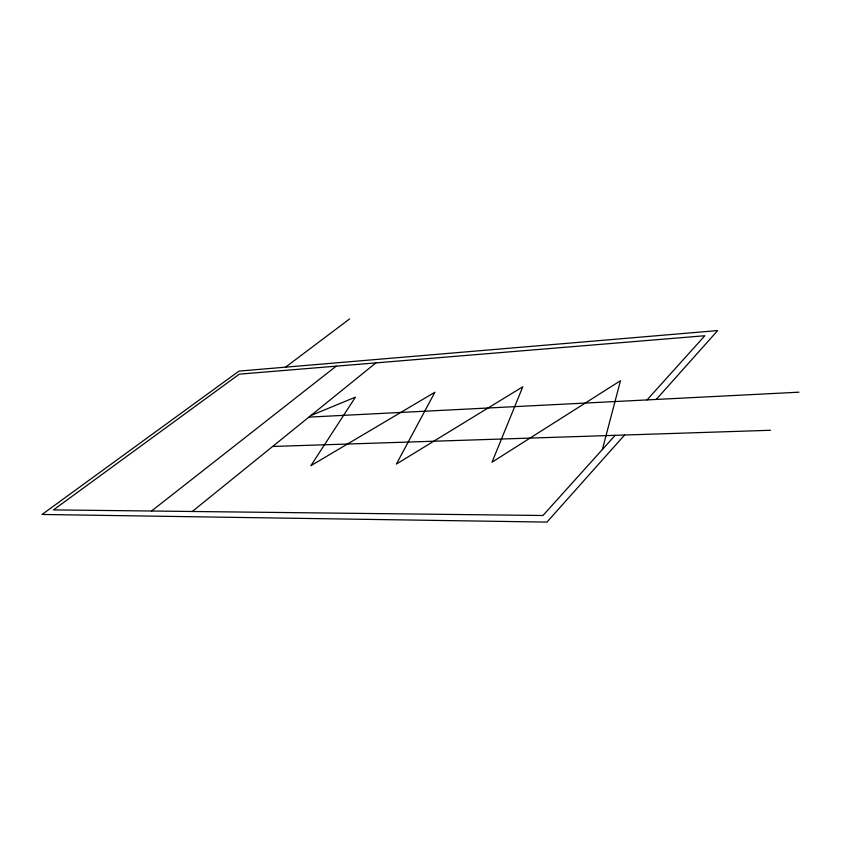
<?xml version="1.0" encoding="UTF-8"?>
<svg xmlns="http://www.w3.org/2000/svg" width="841" height="841" viewBox="0 0 841 841"><rect width="100%" height="100%" fill="white"/><g stroke="black" fill="none" stroke-linecap="round" stroke-linejoin="round"><path stroke-width="1.26" d="M602.387 449.504L620.469 380.721L492.017 462.203L522.787 386.776L396.416 464.043L434.902 392.221L310.886 465.693L355.438 397.141L310.855 415.538M624.569 435.018L546.976 522.093L42.05 514.461L239.002 371.102L717.657 330.576L656.274 399.443M615.149 435.323L542.96 515.491L53.477 509.898L239.286 374.161L704.832 335.738L647.034 399.917M192.305 511.475L375.906 362.892M151.548 511.013L336.19 366.161M285.541 367.16L349.656 318.907M308.899 417.115L798.95 392.19M272.642 446.466L770.545 430.277"/></g></svg>
